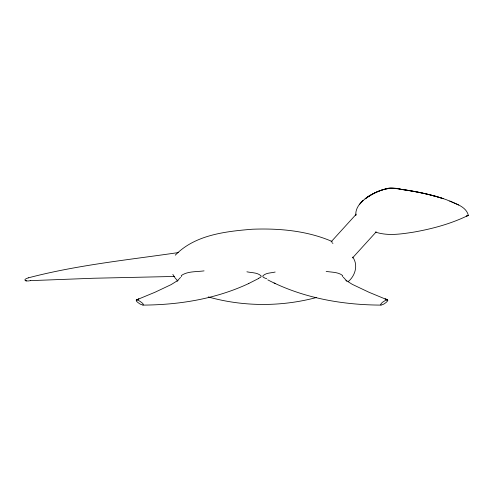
<?xml version="1.0" encoding="UTF-8"?>
<svg xmlns="http://www.w3.org/2000/svg" width="493" height="493" viewBox="0 0 493 493"><rect width="100%" height="100%" fill="white"/><g stroke="black" fill="none" stroke-linecap="round" stroke-linejoin="round"><path stroke-width="0.74" d="M342.506 276.604L342.697 275.581C338.235 271.896 331.616 272.382 326.169 271.372M180.586 277.38L177.073 281.09L177.979 280.351L171.12 284.627L155.024 292.238L136.512 299.898C135.224 301.063 138.49 302.794 139.359 303.559A20.176 9.059 60.5 0 0 140.696 304.341L142.988 305.099C179.224 304.884 215.829 298.955 248.811 283.487M375.272 232.024C387.714 236.215 400.945 234.064 413.584 232.148C432.416 228.82 451.138 223.791 468.35 215.312C466.021 206.019 454.392 203.393 446.744 199.844C434.327 195.419 421.41 192.566 408.432 190.39C402.288 189.386 396.119 188.554 389.926 187.901C383.092 189.3 376.449 191.715 370.409 195.222C363.298 199.566 354.868 206.382 355.847 215.675M359.459 204.416L363.002 200.614L361.055 202.537M175.268 255.183C194.945 234.859 225.418 231.427 252.243 229.239C279.254 228.185 307.09 230.699 332.134 241.496M331.086 241.853L356.297 214.135M352.538 257.913L376.202 231.889M348.391 281.429C355.354 275.624 358.386 264.803 352.723 257.087M367.636 197.003L365.122 198.827C375.438 191.395 388.484 185.565 401.327 189.374C415.531 191.407 429.674 194.23 443.33 198.685C429.674 194.224 415.531 191.457 401.327 189.448C389.519 185.947 377.552 190.668 367.636 197.003L370.409 195.265M258.782 278.397L248.404 283.672M258.831 278.2L260.779 277.134L261.259 276.092C257.765 272.382 251.584 272.875 246.901 271.809M28.304 277.855C77.37 264.951 128.149 259.922 178.256 252.589M28.323 277.849C21.68 279.802 25.889 281.793 30.32 280.646M136.247 299.96L138.866 298.974L136.512 299.898L138.823 300.662A20.176 9.059 60.5 0 1 140.166 301.445C141.023 302.191 144.338 303.978 142.988 305.099M316.37 297.538C281.201 306.874 243.32 306.825 208.274 296.94M275.162 272.044C271.101 273.085 265.622 272.697 262.695 276.092L263.17 277.134L265.117 278.2M204.065 270.867C196.565 271.963 187.654 271.045 181.258 275.581L181.442 276.604M25.827 280.893L26.536 280.85M30.307 280.646L93.516 278.249L174.571 276.45M380.941 305.099C342.019 304.939 302.529 297.926 267.773 279.858M433.292 195.715L436.755 196.664M265.641 278.372L266.682 278.724M387.708 299.966L385.125 300.662A20.176 9.059 -60.5 0 0 383.788 301.445C381.52 302.388 378.304 306.819 383.258 304.341A20.176 9.059 -60.5 0 0 384.595 303.559C386.376 302.382 390.635 299.196 385.082 298.974L387.436 299.898L368.93 292.238L352.261 284.338L345.969 280.351L346.881 281.09L343.214 277.103M449.727 200.965L458.632 205.051M274.096 283.007L275.544 283.672M331.943 242.574L332.954 243.431M177.671 280.807L175.268 278.163L172.84 274.416M468.35 215.312L466.292 216.242L468.35 215.312"/></g></svg>
